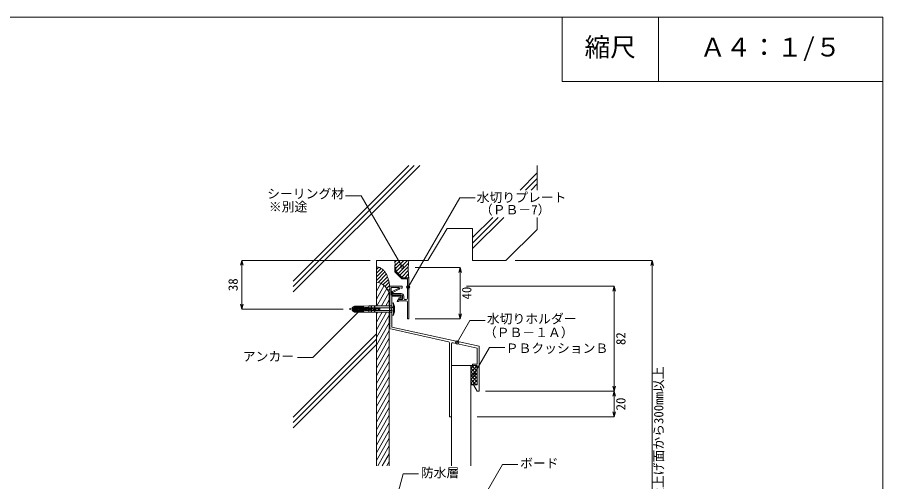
# Model space of a CAD drawing. Units: millimetres, scale not verified. Extents: x -675 to 675, y -471 to 460.
# Drawn here: x 0 to 675, y 98 to 460 of the extents above; entities that cross this region are included whole.
import ezdxf
from ezdxf.enums import TextEntityAlignment as Align

# ---------------------------------------------------------------- set-up
doc = ezdxf.new("R2010")
doc.units = ezdxf.units.MM
doc.header["$LTSCALE"] = 5
doc.header["$PDMODE"] = 32
doc.header["$PDSIZE"] = 2.5
doc.layers.add('1-0_芯・寸法線', color=7, linetype='Continuous', lineweight=18)
doc.layers.add('F-F', color=7, linetype='Continuous', lineweight=18)
doc.layers.add('E-E', color=7, linetype='Continuous')
doc.styles.add('ＭＳ ゴシック', font='')
doc.styles.get('ＭＳ ゴシック').set_extended_font_data('MS Gothic')

msp = doc.modelspace()

# ---------------------------------------------------------------- linework, layer by layer
at = {"layer": '1-0_芯・寸法線'}
for p, q in [((215.127, 254.174), (305.432, 344.479)), ((215.127, 249.932), (309.674, 344.479)), ((215.127, 245.689), (313.917, 344.479)), ((405.565, 344.479), (405.565, 325.196)), ((392.215, 325.196), (405.565, 338.546)), ((396.458, 325.196), (405.565, 334.303)), ((400.701, 325.196), (405.565, 330.061)), ((256.098, 320.772), (268.098, 320.772)), ((300.098, 265.346), (268.098, 320.772)), ((304.863, 249.362), (345.147, 319.137)), ((345.147, 319.137), (357.147, 319.137)), ((355.125, 288.106), (370.89, 303.871)), ((355.125, 283.863), (375.133, 303.871)), ((355.125, 279.62), (379.375, 303.871)), ((405.565, 303.871), (405.565, 294.546)), ((320.164, 270.346), (335.322, 295.16)), ((335.322, 295.16), (355.125, 295.16)), ((355.125, 295.16), (355.125, 270.16)), ((381.179, 270.16), (405.565, 294.546)), ((175.127, 270.346), (174.092, 266.482)), ((175.127, 270.346), (275.127, 270.346)), ((175.127, 270.346), (176.163, 266.482)), ((175.127, 232.346), (175.127, 270.346)), ((280.127, 270.346), (280.127, 234.846)), ((280.127, 270.346), (320.164, 270.346)), ((294.58, 269.059), (295.868, 270.346)), ((294.616, 266.266), (298.696, 270.346)), ((295.363, 264.184), (301.524, 270.346)), ((295.604, 261.597), (304.353, 270.346)), ((355.125, 270.16), (381.179, 270.16)), ((495.127, 270.16), (388.25, 270.16)), ((495.127, 270.16), (494.092, 266.296)), ((495.127, 270.16), (496.163, 266.296)), ((495.127, 0.158), (495.127, 270.16)), ((280.127, 263.18), (281.899, 264.951)), ((280.127, 260.351), (283.832, 264.056)), ((294.363, 264.638), (294.563, 264.838)), ((294.363, 264.638), (294.363, 261.424)), ((295.163, 264.838), (294.563, 264.838)), ((295.163, 264.838), (295.363, 264.638)), ((295.363, 264.638), (295.363, 261.838)), ((297.018, 260.183), (305.126, 268.29)), ((298.433, 258.769), (304.933, 265.269)), ((345.363, 264.838), (310.363, 264.838)), ((345.363, 264.838), (344.328, 260.974)), ((345.363, 264.838), (346.398, 260.974)), ((345.363, 224.838), (345.363, 264.838)), ((280.127, 257.523), (285.413, 262.808)), ((280.127, 254.694), (286.724, 261.29)), ((281.389, 253.128), (287.816, 259.555)), ((283.504, 252.413), (288.718, 257.628)), ((294.363, 261.424), (299.949, 255.838)), ((295.363, 261.838), (300.363, 256.838)), ((299.847, 257.354), (304.918, 262.426)), ((305.363, 256.838), (300.363, 256.838)), ((302.159, 256.838), (305.054, 259.733)), ((304.987, 256.838), (305.319, 257.17)), ((305.363, 225.038), (305.363, 256.838)), ((280.127, 252.206), (280.735, 253.259)), ((280.127, 246.206), (283.668, 252.338)), ((280.127, 240.206), (286.193, 250.712)), ((285.309, 251.391), (289.445, 255.526)), ((286.852, 250.105), (289.983, 253.236)), ((288.144, 248.569), (290.296, 250.721)), ((290.127, 250.099), (290.627, 249.288)), ((290.327, 250.288), (300.127, 250.288)), ((299.949, 255.838), (304.363, 255.838)), ((300.127, 249.173), (300.127, 250.288)), ((300.127, 250.288), (300.127, 250.288)), ((304.363, 240.838), (304.363, 255.838)), ((465.565, 250.288), (350.363, 250.288)), ((465.565, 250.288), (464.53, 246.424)), ((465.565, 250.288), (466.601, 246.424)), ((465.565, 168.288), (465.565, 250.288)), ((280.497, 234.846), (288.293, 248.35)), ((283.961, 234.846), (289.815, 244.985)), ((289.173, 246.77), (290.627, 248.223)), ((289.896, 244.664), (290.627, 245.395)), ((289.896, 244.664), (289.929, 244.697)), ((290.127, 243.346), (290.127, 234.846)), ((290.627, 242.164), (290.627, 249.288)), ((297.627, 249.288), (291.627, 249.288)), ((291.627, 249.288), (291.627, 243.288)), ((299.127, 243.288), (291.627, 243.288)), ((298.055, 249.046), (292.483, 246.163)), ((297.963, 248.001), (292.902, 245.382)), ((299.363, 244.438), (293.132, 244.438)), ((293.349, 243.438), (299.363, 243.438)), ((299.475, 248.697), (297.627, 249.288)), ((298.233, 248.938), (298.055, 249.046)), ((298.233, 248.938), (298.233, 248.445)), ((287.425, 234.846), (290.127, 239.526)), ((290.569, 242.022), (290.268, 241.722)), ((290.268, 241.439), (290.485, 241.222)), ((290.485, 240.939), (290.268, 240.722)), ((290.268, 240.439), (290.485, 240.222)), ((290.485, 239.939), (290.268, 239.722)), ((290.268, 239.439), (290.485, 239.222)), ((290.485, 238.939), (290.268, 238.722)), ((290.268, 238.439), (290.485, 238.222)), ((290.485, 237.939), (290.268, 237.722)), ((290.268, 237.439), (290.485, 237.222)), ((290.485, 236.939), (290.268, 236.722)), ((290.268, 236.439), (290.485, 236.222)), ((292.127, 236.377), (292.127, 228.315)), ((293.358, 237.096), (292.577, 237.008)), ((293.358, 232.346), (293.358, 237.096)), ((293.358, 236.291), (293.358, 228.401)), ((296.363, 238.338), (297.363, 238.338)), ((297.627, 240.988), (297.627, 239.988)), ((299.127, 240.988), (297.627, 240.988)), ((299.127, 239.988), (297.627, 239.988)), ((297.863, 239.838), (300.363, 239.838)), ((297.863, 238.838), (303.363, 238.838)), ((299.127, 242.288), (299.127, 240.988)), ((300.127, 242.288), (300.127, 240.988)), ((300.363, 242.438), (300.363, 239.838)), ((301.363, 242.438), (301.363, 240.838)), ((302.115, 239.838), (303.363, 239.838)), ((302.363, 239.838), (303.363, 239.838)), ((304.363, 225.038), (304.363, 237.838)), ((175.127, 232.346), (174.092, 236.209)), ((175.127, 232.346), (176.163, 236.209)), ((175.127, 232.346), (254.204, 232.346)), ((268.283, 232.346), (230.6, 194.664)), ((261.377, 233.236), (259.407, 232.639)), ((259.407, 232.052), (261.647, 231.456)), ((261.358, 233.752), (262.884, 234.647)), ((261.358, 233.752), (261.358, 230.939)), ((261.358, 230.939), (262.884, 230.044)), ((262.589, 233.361), (261.992, 233.236)), ((262.896, 231.334), (262.262, 231.456)), ((262.884, 234.091), (262.577, 233.846)), ((269.702, 233.846), (262.577, 233.846)), ((269.702, 230.846), (262.577, 230.846)), ((262.884, 230.601), (262.577, 230.846)), ((262.589, 233.361), (262.896, 231.331)), ((263.204, 233.361), (262.608, 233.236)), ((262.884, 234.474), (262.683, 234.346)), ((269.775, 234.346), (262.683, 234.346)), ((262.884, 233.484), (262.683, 233.221)), ((269.676, 233.221), (262.683, 233.221)), ((269.676, 231.471), (262.683, 231.471)), ((262.884, 231.207), (262.683, 231.471)), ((269.775, 230.346), (262.683, 230.346)), ((262.884, 230.217), (262.683, 230.346)), ((263.511, 231.334), (262.877, 231.456)), ((274.096, 234.846), (262.884, 234.647)), ((262.884, 234.474), (262.884, 234.647)), ((270.281, 234.615), (262.884, 234.474)), ((262.884, 234.091), (262.884, 234.346)), ((262.884, 234.091), (270.281, 234.259)), ((262.884, 233.484), (262.884, 233.846)), ((270.281, 233.73), (262.884, 233.484)), ((262.884, 232.346), (262.884, 233.221)), ((262.884, 232.346), (262.884, 231.471)), ((262.884, 231.207), (262.884, 230.846)), ((270.281, 230.961), (262.884, 231.207)), ((262.884, 230.601), (270.281, 230.432)), ((262.884, 230.601), (262.884, 230.346)), ((270.281, 230.076), (262.884, 230.217)), ((262.884, 230.217), (262.884, 230.044)), ((274.096, 229.846), (262.884, 230.044)), ((263.204, 233.361), (263.512, 231.331)), ((263.819, 233.361), (263.223, 233.236)), ((264.127, 231.334), (263.493, 231.456)), ((263.819, 233.361), (264.127, 231.331)), ((264.435, 233.361), (263.838, 233.236)), ((264.742, 231.334), (264.108, 231.456)), ((264.435, 233.361), (264.743, 231.331)), ((265.05, 233.361), (264.454, 233.236)), ((265.357, 231.334), (264.724, 231.456)), ((265.05, 233.361), (265.358, 231.331)), ((265.666, 233.361), (265.069, 233.236)), ((265.973, 231.334), (265.339, 231.456)), ((265.666, 233.361), (265.973, 231.331)), ((266.281, 233.361), (265.685, 233.236)), ((266.588, 231.334), (265.954, 231.456)), ((266.281, 233.361), (266.589, 231.331)), ((266.896, 233.361), (266.3, 233.236)), ((267.204, 231.334), (266.57, 231.456)), ((266.896, 233.361), (267.204, 231.331)), ((267.512, 233.361), (266.915, 233.236)), ((267.819, 231.334), (267.185, 231.456)), ((267.512, 233.361), (267.819, 231.331)), ((268.127, 233.361), (267.531, 233.236)), ((268.434, 231.334), (267.801, 231.456)), ((268.127, 233.361), (268.435, 231.331)), ((268.743, 233.361), (268.146, 233.236)), ((269.05, 231.334), (268.416, 231.456)), ((269.05, 231.334), (268.416, 231.456)), ((268.743, 233.361), (269.05, 231.331)), ((268.743, 233.361), (269.05, 231.331)), ((269.358, 233.361), (268.761, 233.236)), ((269.665, 231.334), (269.031, 231.456)), ((269.358, 233.361), (269.666, 231.331)), ((269.973, 233.361), (269.377, 233.236)), ((270.281, 231.334), (269.647, 231.456)), ((269.973, 233.361), (270.281, 231.331)), ((270.589, 233.361), (269.992, 233.236)), ((270.896, 231.334), (270.262, 231.456)), ((270.589, 233.361), (270.896, 231.331)), ((271.204, 233.361), (270.608, 233.236)), ((271.511, 231.334), (270.877, 231.456)), ((271.019, 233.408), (271.019, 231.283)), ((273.85, 233.533), (271.143, 233.533)), ((273.85, 233.283), (271.143, 233.283)), ((273.85, 231.408), (271.143, 231.408)), ((273.85, 231.158), (271.143, 231.158)), ((271.204, 233.361), (271.512, 231.331)), ((271.819, 233.361), (271.223, 233.236)), ((272.127, 231.334), (271.493, 231.456)), ((271.632, 233.283), (271.632, 231.408)), ((271.819, 233.361), (272.127, 231.331)), ((272.435, 233.361), (271.838, 233.236)), ((272.742, 231.334), (272.108, 231.456)), ((272.435, 233.361), (272.743, 231.331)), ((273.05, 233.361), (272.454, 233.236)), ((273.357, 231.334), (272.724, 231.456)), ((273.05, 233.361), (273.358, 231.331)), ((273.666, 233.361), (273.069, 233.236)), ((273.973, 231.334), (273.339, 231.456)), ((273.666, 233.361), (273.973, 231.331)), ((274.281, 233.361), (273.685, 233.236)), ((273.794, 233.283), (273.794, 231.408)), ((274.588, 231.334), (273.954, 231.456)), ((274.588, 231.334), (273.954, 231.456)), ((274.588, 231.334), (273.954, 231.456)), ((274.096, 233.466), (274.096, 234.846)), ((275.99, 234.846), (274.096, 234.846)), ((274.096, 233.033), (274.096, 231.658)), ((274.096, 231.225), (274.096, 229.846)), ((275.99, 229.846), (274.096, 229.846)), ((274.281, 233.361), (274.589, 231.331)), ((274.281, 233.361), (274.589, 231.331)), ((274.281, 233.361), (274.589, 231.331)), ((274.896, 233.361), (274.3, 233.236)), ((274.343, 233.033), (274.343, 232.721)), ((274.343, 231.971), (274.343, 231.658)), ((275.204, 231.334), (274.57, 231.456)), ((275.604, 232.471), (274.589, 232.471)), ((275.604, 232.221), (274.589, 232.221)), ((274.896, 233.361), (275.204, 231.331)), ((274.896, 232.471), (274.896, 232.221)), ((275.512, 233.361), (274.915, 233.236)), ((275.819, 231.334), (275.185, 231.456)), ((275.512, 233.361), (275.819, 231.331)), ((275.819, 231.334), (275.819, 233.361)), ((275.819, 231.331), (292.127, 231.331)), ((275.99, 234.846), (275.99, 232.983)), ((275.99, 232.382), (275.99, 229.846)), ((276.265, 234.846), (276.265, 233.048)), ((278.697, 234.846), (276.265, 234.846)), ((276.265, 232.453), (276.265, 229.846)), ((278.697, 229.846), (276.265, 229.846)), ((278.697, 234.846), (278.697, 232.224)), ((278.697, 231.63), (278.697, 229.846)), ((278.972, 234.846), (278.972, 232.271)), ((291.635, 234.846), (278.972, 234.846)), ((278.972, 231.673), (278.972, 229.846)), ((291.635, 229.846), (278.972, 229.846)), ((280.127, 229.846), (280.127, 110.106)), ((280.127, 228.206), (281.074, 229.846)), ((280.127, 222.206), (284.538, 229.846)), ((280.127, 216.206), (288.002, 229.846)), ((290.127, 229.846), (290.127, 110.106)), ((290.485, 235.939), (290.268, 235.722)), ((290.268, 235.439), (290.485, 235.222)), ((290.485, 234.939), (290.268, 234.722)), ((290.268, 234.439), (290.485, 234.222)), ((290.485, 233.939), (290.268, 233.722)), ((290.268, 233.439), (290.485, 233.222)), ((290.485, 232.939), (290.268, 232.722)), ((290.268, 232.439), (290.485, 232.222)), ((290.485, 231.939), (290.268, 231.722)), ((290.268, 231.439), (290.485, 231.222)), ((290.485, 230.939), (290.268, 230.722)), ((290.268, 230.439), (290.485, 230.222)), ((290.485, 229.939), (290.268, 229.722)), ((291.844, 232.346), (292.127, 233.288)), ((291.844, 232.231), (292.127, 231.288)), ((292.127, 233.361), (292.127, 231.331)), ((292.127, 231.331), (293.358, 230.706)), ((292.127, 231.288), (292.127, 218.288)), ((293.358, 232.346), (293.358, 227.596)), ((294.281, 232.346), (294.281, 234.478)), ((294.281, 232.346), (294.281, 230.214)), ((280.127, 210.206), (290.127, 227.526)), ((290.268, 229.439), (290.485, 229.222)), ((290.485, 228.939), (290.268, 228.722)), ((290.268, 228.439), (290.485, 228.222)), ((290.485, 227.939), (290.268, 227.722)), ((290.268, 227.439), (290.485, 227.222)), ((290.485, 226.939), (290.268, 226.722)), ((290.268, 226.439), (290.485, 226.222)), ((290.485, 225.939), (290.268, 225.722)), ((290.268, 225.439), (290.485, 225.222)), ((290.485, 224.939), (290.268, 224.722)), ((290.268, 224.439), (290.485, 224.222)), ((290.485, 223.939), (290.268, 223.722)), ((290.268, 223.439), (290.485, 223.222)), ((290.485, 222.939), (290.268, 222.722)), ((293.358, 227.596), (292.577, 227.684)), ((304.363, 225.038), (304.563, 224.838)), ((305.163, 224.838), (304.563, 224.838)), ((305.163, 224.838), (305.363, 225.038)), ((345.363, 224.838), (310.363, 224.838)), ((345.363, 224.838), (344.328, 228.702)), ((345.363, 224.838), (346.398, 228.702)), ((280.127, 204.206), (290.127, 221.526)), ((290.127, 217.581), (290.127, 217.581)), ((290.127, 217.498), (290.127, 217.081)), ((336.343, 206.886), (290.127, 217.081)), ((290.186, 217.64), (290.485, 217.939)), ((290.268, 222.439), (290.485, 222.222)), ((290.485, 221.939), (290.268, 221.722)), ((290.268, 221.439), (290.485, 221.222)), ((290.485, 220.939), (290.268, 220.722)), ((290.268, 220.439), (290.485, 220.222)), ((290.485, 219.939), (290.268, 219.722)), ((290.268, 219.439), (290.485, 219.222)), ((290.485, 218.939), (290.268, 218.722)), ((290.268, 218.439), (290.485, 218.222)), ((292.127, 218.288), (360.127, 203.288)), ((215.127, 148.108), (280.127, 213.108)), ((280.127, 198.206), (290.127, 215.526)), ((280.127, 192.206), (290.127, 209.526)), ((215.127, 143.866), (280.127, 208.866)), ((215.127, 139.623), (280.127, 204.623)), ((280.127, 186.206), (290.127, 203.526)), ((337.127, 205.91), (337.127, 148.288)), ((338.627, 205.138), (338.627, 148.288)), ((339.843, 206.114), (358.627, 201.971)), ((280.127, 180.206), (290.127, 197.526)), ((358.627, 189.288), (358.627, 201.971)), ((218.6, 194.664), (230.6, 194.664)), ((280.127, 174.206), (290.127, 191.526)), ((355.127, 189.288), (358.627, 189.288)), ((355.127, 188.288), (355.127, 189.288)), ((280.127, 168.206), (290.127, 185.526)), ((353.627, 188.288), (338.627, 188.288)), ((353.627, 185.94), (355.975, 188.288)), ((353.627, 188.288), (355.127, 188.288)), ((353.627, 173.288), (353.627, 188.288)), ((353.627, 183.112), (358.627, 188.112)), ((353.627, 186.133), (358.627, 181.133)), ((353.627, 180.283), (358.627, 185.283)), ((353.627, 183.305), (358.627, 178.305)), ((353.627, 177.455), (358.627, 182.455)), ((354.301, 188.288), (358.627, 183.962)), ((355.127, 188.288), (358.627, 188.288)), ((357.129, 188.288), (358.627, 186.79)), ((358.627, 173.288), (358.627, 188.288)), ((280.127, 162.206), (290.127, 179.526)), ((353.627, 180.477), (358.627, 175.477)), ((353.627, 174.627), (358.627, 179.627)), ((353.627, 177.648), (357.987, 173.288)), ((355.117, 173.288), (358.627, 176.798)), ((280.127, 156.206), (290.127, 173.526)), ((353.627, 174.82), (355.159, 173.288)), ((353.627, 173.288), (353.627, 110.106)), ((355.927, 173.288), (353.627, 173.288)), ((355.927, 173.288), (358.627, 173.288)), ((358.627, 168.288), (355.927, 173.288)), ((357.946, 173.288), (358.627, 173.97)), ((465.565, 168.288), (464.53, 172.152)), ((465.565, 168.288), (466.601, 172.152)), ((280.127, 150.206), (290.127, 167.526)), ((465.565, 168.288), (365.127, 168.288)), ((465.565, 168.288), (464.53, 164.424)), ((465.565, 168.288), (466.601, 164.424)), ((465.565, 148.288), (465.565, 168.288)), ((280.127, 144.206), (290.127, 161.526)), ((280.127, 138.206), (290.127, 155.526)), ((280.127, 132.206), (290.127, 149.526)), ((465.565, 148.288), (464.53, 152.152)), ((465.565, 148.288), (466.601, 152.152)), ((280.127, 126.206), (290.127, 143.526)), ((337.127, 148.288), (338.627, 148.288)), ((338.627, 148.288), (338.627, 110.106)), ((465.565, 148.288), (358.627, 148.288)), ((280.127, 120.206), (290.127, 137.526)), ((280.127, 114.206), (290.127, 131.526)), ((281.224, 110.106), (290.127, 125.526)), ((284.688, 110.106), (290.127, 119.526)), ((288.152, 110.106), (290.127, 113.526)), ((300.999, 103.822), (285.127, 44.589)), ((300.999, 103.822), (312.999, 103.822))]:
    msp.add_line(p, q, dxfattribs=at)
for points in [[(280.127, 265.346), (280.807, 265.237), (281.459, 265.087), (282.083, 264.895), (282.68, 264.662), (283.25, 264.391), (283.793, 264.082), (284.31, 263.738), (284.8, 263.361), (285.265, 262.953), (285.705, 262.518), (286.12, 262.059), (286.511, 261.579), (286.879, 261.08), (287.223, 260.566), (287.544, 260.04), (287.844, 259.506), (288.122, 258.965), (288.38, 258.422), (288.617, 257.878), (288.836, 257.336), (289.036, 256.798), (289.218, 256.266), (289.383, 255.741), (289.532, 255.223), (289.666, 254.714), (289.785, 254.214), (289.891, 253.72), (289.983, 253.234), (290.065, 252.751), (290.135, 252.271), (290.195, 251.789), (290.247, 251.301), (290.29, 250.803), (290.327, 250.288)], [(299.127, 242.288), (292.127, 242.288), (292.127, 233.288)], [(261.973, 233.361), (261.377, 233.236), (261.647, 231.456)], [(261.973, 233.361), (262.281, 231.331), (261.647, 231.456)], [(275.512, 233.361), (292.127, 233.361), (293.358, 233.986)], [(343.082, 206.224), (353.011, 223.421), (365.011, 223.421)], [(358.627, 168.288), (360.127, 168.288), (360.127, 203.288)], [(356.127, 181.169), (368.374, 202.381), (380.374, 202.381)], [(346.127, 55.249), (378.434, 111.207), (390.434, 111.207)]]:
    msp.add_lwpolyline(points, dxfattribs=at)
for centre, radius, start, end in [((281.395, 267.492), 13.278, 347.58869, 12.41131), ((354.882, 263.592), 49.977, 172.23352, 187.76648), ((278.822, 242.04), 11.381, 6.58685, 83.41315), ((290.327, 250.088), 0.2, 90, 176.9357), ((293.349, 244.938), 1.5, 125.25766, 270), ((293.132, 244.938), 0.5, 117.35801, 270), ((297.733, 248.445), 0.5, 297.35801, 0), ((299.127, 242.288), 1, 0, 90), ((299.127, 242.288), 1, 0, 90), ((299.363, 242.438), 2, 0, 90), ((299.363, 242.438), 1, 0, 90), ((299.627, 249.173), 0.5, 252.25525, 0), ((290.41, 241.581), 0.2, 135, 225), ((290.41, 240.581), 0.2, 135, 225), ((290.41, 239.581), 0.2, 135, 225), ((290.41, 238.581), 0.2, 135, 225), ((290.41, 237.581), 0.2, 135, 225), ((290.41, 236.581), 0.2, 135, 225), ((290.344, 241.081), 0.2, 315, 45), ((290.344, 240.081), 0.2, 315, 45), ((290.344, 239.081), 0.2, 315, 45), ((290.344, 238.081), 0.2, 315, 45), ((290.344, 237.081), 0.2, 315, 45), ((290.427, 242.164), 0.2, 315, 0), ((297.863, 238.338), 1.5, 90, 180), ((297.863, 238.338), 0.5, 90, 180), ((299.127, 240.988), 1, 270, 0), ((299.127, 240.988), 1, 270, 0), ((302.363, 240.838), 1, 180, 270), ((303.363, 240.838), 1, 270, 0), ((303.363, 237.838), 1, 0, 90), ((290.41, 235.581), 0.2, 135, 225), ((290.41, 234.581), 0.2, 135, 225), ((290.41, 233.581), 0.2, 135, 225), ((290.41, 232.581), 0.2, 135, 225), ((290.41, 231.581), 0.2, 135, 225), ((290.41, 230.581), 0.2, 135, 225), ((290.41, 229.581), 0.2, 135, 225), ((290.344, 236.081), 0.2, 315, 45), ((290.344, 235.081), 0.2, 315, 45), ((290.344, 234.081), 0.2, 315, 45), ((290.344, 233.081), 0.2, 315, 45), ((290.344, 232.081), 0.2, 315, 45), ((290.344, 231.081), 0.2, 315, 45), ((290.344, 230.081), 0.2, 315, 45), ((292.036, 232.288), 0.2, 163.30098, 196.69902), ((290.41, 228.581), 0.2, 135, 225), ((290.41, 227.581), 0.2, 135, 225), ((290.41, 226.581), 0.2, 135, 225), ((290.41, 225.581), 0.2, 135, 225), ((290.41, 224.581), 0.2, 135, 225), ((290.41, 223.581), 0.2, 135, 225), ((290.344, 229.081), 0.2, 315, 45), ((290.344, 228.081), 0.2, 315, 45), ((290.344, 227.081), 0.2, 315, 45), ((290.344, 226.081), 0.2, 315, 45), ((290.344, 225.081), 0.2, 315, 45), ((290.344, 224.081), 0.2, 315, 45), ((290.344, 223.081), 0.2, 315, 45), ((290.327, 217.498), 0.2, 135, 180), ((290.41, 222.581), 0.2, 135, 225), ((290.41, 221.581), 0.2, 135, 225), ((290.41, 220.581), 0.2, 135, 225), ((290.41, 219.581), 0.2, 135, 225), ((290.41, 218.581), 0.2, 135, 225), ((290.344, 222.081), 0.2, 315, 45), ((290.344, 221.081), 0.2, 315, 45), ((290.344, 220.081), 0.2, 315, 45), ((290.344, 219.081), 0.2, 315, 45), ((290.344, 218.081), 0.2, 315, 45), ((336.127, 205.91), 1, 0, 77.56044), ((339.627, 205.138), 1, 77.56044, 180)]:
    msp.add_arc(centre, radius, start, end, dxfattribs=at)
for centre, major_axis, ratio, start_param, end_param in [((292.619, 236.377), (0, 0.633), 0.777328, 0.0872665, 1.5707963), ((293.449, 235.791), (0, 0.513), 0.777328, 5.1964622, 6.5129023), ((259.512, 232.346), (0, 0.312), 0.984615, 0.3490659, 2.7925268), ((269.676, 233.846), (0, 0.625), 0.984615, 3.1415686, 4.5262609), ((269.676, 230.846), (0, 0.625), 0.984615, 4.8985171, 6.2832094), ((269.702, 234.471), (0, 0.625), 0.984615, 3.1415835, 4.3668211), ((269.702, 230.221), (0, 0.625), 0.984615, 5.0579569, 6.2831945), ((269.775, 234.971), (0, 0.625), 0.984615, 3.1415926, 4.1068198), ((269.775, 229.721), (0, 0.625), 0.984615, 5.3179582, 6.2831853), ((271.143, 233.408), (0, 0.125), 0.984615, 6.2831853, 9.424778), ((271.143, 231.283), (0, 0.125), 0.984615, 6.2831853, 7.8539816), ((271.143, 231.283), (0, 0.125), 0.984615, 1.5707963, 3.1415927), ((273.85, 233.033), (0, 0.5), 0.984615, 4.712389, 6.2831853), ((273.85, 233.033), (0, 0.25), 0.984615, 4.712389, 6.2831853), ((273.85, 231.658), (0, 0.5), 0.984615, 3.1415927, 4.712389), ((273.85, 231.658), (0, 0.25), 0.984615, 3.1415927, 4.712389), ((274.589, 232.721), (0, 0.25), 0.984615, 1.5707963, 3.1415927), ((274.589, 231.971), (0, 0.25), 0.984615, 6.2831853, 7.8539816), ((275.143, 232.721), (0, 0.25), 0.984615, 3.1415926, 3.9600705), ((276.491, 231.439), (0, 1.625), 0.984615, 5.5303847, 7.1016632), ((275.604, 232.221), (0, 0.25), 0.984615, 5.7420858, 6.2831853), ((275.604, 232.471), (0, 0.25), 0.984615, 3.1415927, 3.6826922), ((276.491, 230.971), (0, 1.5), 0.984615, 5.5303611, 6.8242848), ((276.491, 233.721), (0, 1.5), 0.984615, 2.6004931, 2.7304548), ((276.127, 234.971), (0, 0.188), 0.984615, 2.300524, 3.9826613), ((276.127, 229.721), (0, 0.188), 0.984615, 5.4421166, 7.124254), ((276.491, 233.721), (0, 1.5), 0.984615, 3.5527305, 3.8761483), ((278.594, 231.439), (0, 1.625), 0.984615, 0.7170457, 0.7692857), ((278.594, 233.252), (0, 1.625), 0.984615, 2.3894412, 3.8937441), ((276.491, 233.252), (0, 1.625), 0.984615, 3.8586383, 3.9659091), ((278.594, 233.721), (0, 1.5), 0.984615, 2.3894717, 3.8937136), ((278.594, 230.971), (0, 1.5), 0.984615, 0.4111379, 0.6797399), ((278.835, 234.971), (0, 0.188), 0.984615, 2.300524, 3.9826613), ((278.835, 229.721), (0, 0.188), 0.984615, 5.4421166, 7.124254), ((278.594, 230.971), (0, 1.5), 0.984615, 5.5307109, 5.8720474), ((280.697, 231.439), (0, 1.625), 0.984615, 5.5643851, 7.0359859), ((280.697, 233.252), (0, 1.625), 0.984615, 2.3891183, 2.424547), ((278.594, 231.439), (0, 1.625), 0.984615, 5.5307109, 5.5661396), ((280.697, 230.971), (0, 1.5), 0.984615, 5.4776983, 7.0360095), ((280.697, 233.721), (0, 1.5), 0.984615, 2.3887684, 2.7304548), ((280.697, 233.721), (0, 1.5), 0.984615, 3.5527305, 3.9323051), ((282.281, 232.346), (0, 0.625), 0.984615, 2.1381187, 7.3225704), ((291.635, 235.346), (0, 0.5), 0.984615, 3.1415924, 4.712389), ((291.635, 229.346), (0, 0.5), 0.984615, 4.712389, 6.2831856), ((288.354, 232.346), (0, 7.917), 0.777328, 4.9850364, 5.1964622), ((288.354, 232.346), (0, 7.917), 0.777328, 4.2283158, 4.4397415), ((292.619, 228.315), (0, 0.633), 0.777328, 1.5707963, 3.0543262), ((293.449, 228.9), (0, 0.513), 0.777328, 2.9118756, 4.2283158)]:
    msp.add_ellipse(centre, major_axis=major_axis, ratio=ratio, start_param=start_param, end_param=end_param, dxfattribs=at)
for p in [(300.098, 265.346), (304.863, 249.362), (268.283, 232.346), (343.082, 206.224), (356.127, 181.169)]:
    msp.add_point(p, dxfattribs=at)
at = {"layer": 'F-F'}
msp.add_line((500, 460), (500, 410), dxfattribs=at)
for points in [[(-675, 460), (675, 460), (675, -440), (-675, -440)], [(425, 460), (425, 410), (675, 410)]]:
    msp.add_lwpolyline(points, dxfattribs=at)

# ---------------------------------------------------------------- texts
at = {"layer": '1-0_芯・寸法線', "style": 'ＭＳ ゴシック'}
for s, p in [('シーリング材', (194.874, 316.477)), ('水切りプレート', (358.281, 313.618)), ('※別途', (196.227, 306.298)), ('（ＰＢ－7）', (360.844, 303.986)), ('水切りホルダー', (366.22, 218.931)), ('（ＰＢ－１Ａ）', (363.942, 208.241)), ('ＰＢクッションＢ', (380.948, 195.942)), ('アンカー', (175.887, 189.527)), ('ボード', (392.162, 106.207)), ('防水層', (314.726, 98.822))]:
    msp.add_text(s, height=7.331, dxfattribs=at).set_placement(p, align=Align.BOTTOM_LEFT)
for s, p in [('38', (174.127, 246.346)), ('40', (356.363, 239.838)), ('82', (476.565, 204.288)), ('仕上げ面から300mm以上', (506.127, 82.659)), ('20', (476.565, 153.288))]:
    msp.add_text(s, height=7.331, rotation=90, dxfattribs=at).set_placement(p, align=Align.BOTTOM_LEFT)
at = {"layer": 'E-E', "style": 'ＭＳ ゴシック'}
for s, p in [('縮尺', (442.5, 425)), ('Ａ４：１/５', (532.5, 425))]:
    msp.add_text(s, height=14.66, dxfattribs=at).set_placement(p, align=Align.BOTTOM_LEFT)

doc.saveas('drawing.dxf')
